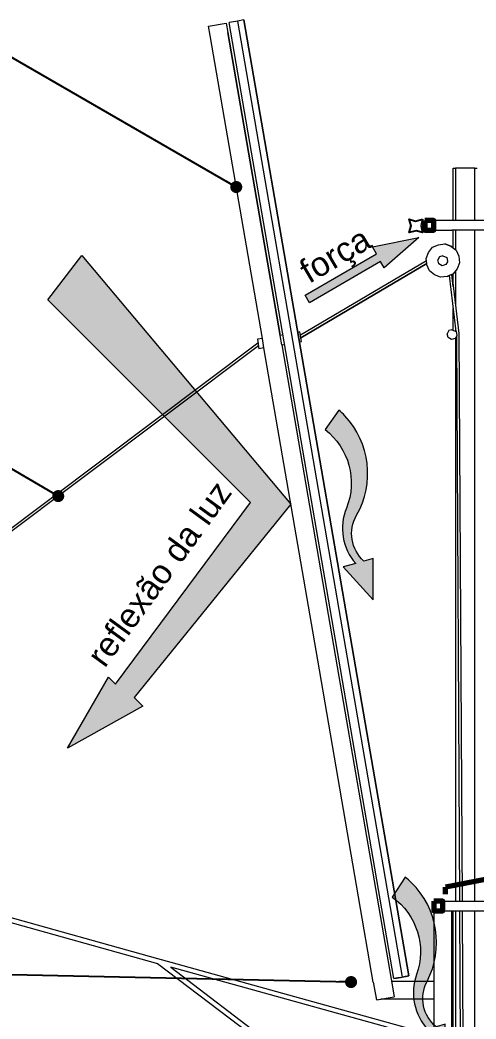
# Model space of a CAD drawing. Header units: millimetres. Extents: x -3 to 106, y -1 to 63.
# Drawn here: x 7.18 to 10.98, y 10.3 to 18.62 of the extents above; entities that cross this region are included whole.
import ezdxf

# ---------------------------------------------------------------- set-up
doc = ezdxf.new("R2010")
doc.units = ezdxf.units.MM
doc.header["$LTSCALE"] = 5
for name, color, linetype, lineweight in [('anotações', 2, 'Continuous', 20), ('cortado', 7, 'Continuous', 70), ('visto', 9, 'Continuous', 15)]:
    doc.layers.add(name, color=color, linetype=linetype, lineweight=lineweight)
for name, color, linetype, lineweight, true_color in [('chuva', 173, 'Continuous', 20, 0x386aff), ('esforços', 13, 'Continuous', 20, 0xcd5337), ('sol', 41, 'Continuous', 20, 0xffd966)]:
    doc.layers.add(name, color=color, linetype=linetype, lineweight=lineweight, true_color=true_color)
doc.styles.add('Arial', font='arial.ttf')
doc.styles.get("Standard").update_dxf_attribs({"font": 'txt.shx'})
doc.dimstyles.new('ISO-25', dxfattribs={"dimtxt": 2.5, "dimasz": 2.5, "dimexe": 1.25, "dimexo": 0.625, "dimtad": 1, "dimtxsty": 'Standard', "dimcen": 2.5, "dimadec": 0, "dimazin": 0, "dimtfac": 1, "dimtmove": 0, "dimatfit": 3, "dimfxl": 1, "dimarcsym": 0})

msp = doc.modelspace()

# ---------------------------------------------------------------- hatches: boundary and pattern name
at = {"layer": 'chuva'}
h = msp.add_hatch(color=256, dxfattribs=at)
edge = h.paths.add_edge_path()
edge.add_arc((9.386440968309824, 14.76277875654397), 0.5584972964071684, -22.046863613197615, 52.56615927941078, ccw=False)
edge.add_arc((10.31905734505904, 14.38508965962279), 0.4476947131585849, 157.9531363868022, 220.9927631284165)
edge.add_line((9.981140760494679, 14.09141817979115), (9.877810456020043, 14.06489584723957))
edge.add_line((9.877810456020043, 14.06489584723957), (10.12624705317402, 13.79017464724037))
edge.add_line((10.12624705317402, 13.79017464724037), (10.12593469383575, 14.13238927407129))
edge.add_line((10.12593469383575, 14.13238927407129), (10.05049829048956, 14.11114572617535))
edge.add_arc((10.25374883179949, 14.34045842545381), 0.3064230679846993, 150.0557829549417, 228.4479321068849, ccw=False)
edge.add_arc((9.383154714905956, 14.84196666487674), 0.6982881495194753, 330.0557829549422, 403.3920443094119)
edge.add_arc((9.313401849991983, 14.77602300378064), 0.7942778812748297, 43.39204430941257, 48.27730012316673)
edge.add_line((9.842014519545085, 15.36885181403734), (9.725920724184947, 15.20625674409812))
h = msp.add_hatch(color=256, dxfattribs=at)
edge = h.paths.add_edge_path()
edge.add_arc((9.96337420176832, 10.85699849623379), 0.5584972964071689, -19.763013336869506, 54.85000955573889, ccw=False)
edge.add_arc((10.91030073872609, 10.51677431467236), 0.4476947131585847, 160.2369866631306, 223.2766134047448)
edge.add_line((10.58435542554446, 10.20987008041504), (10.48216411870739, 10.17925108706564))
edge.add_line((10.48216411870739, 10.17925108706564), (10.74135105614695, 9.914648343324863))
edge.add_line((10.74135105614695, 9.914648343324863), (10.72740163997425, 10.25657869028726))
edge.add_line((10.72740163997425, 10.25657869028726), (10.65287171685339, 10.23234586468612))
edge.add_arc((10.84682266363335, 10.46957597836546), 0.3064230679846977, 152.3396332312699, 230.7317823832131, ccw=False)
edge.add_arc((9.956934908546758, 10.93599254531573), 0.6982881495194762, 332.3396332312704, 405.6758945857401)
edge.add_arc((9.889865315549875, 10.86732160315171), 0.794277881274817, 45.67589458573891, 50.56115039949306)
edge.add_line((10.3944337724277, 11.48074480535908), (10.28491163245469, 11.31365253460608))
at = {"layer": 'esforços'}
msp.add_hatch(color=256, dxfattribs=at).paths.add_polyline_path([(10.15600284808758, 16.66983376402816), (10.1212944647459, 16.72981648003972), (10.50770174521172, 16.80588480990275), (10.21841804567333, 16.55308964077835), (10.18768955695483, 16.60619433868725), (9.595476202925013, 16.26351615606261), (9.559940603113693, 16.32492846013911)])
at = {"layer": 'sol'}
msp.add_hatch(color=256, dxfattribs=at).paths.add_polyline_path([(7.69910985347221, 16.6555081968901), (9.441606361757518, 14.58632650596494), (8.136187526161683, 12.97559617844003), (8.207559208270323, 12.90422449633139), (7.581063915632236, 12.55493232328082), (7.922947763123513, 13.14629897840087), (7.981622423436208, 13.08762431808817), (9.105801194715431, 14.59928685003082), (7.416594684728973, 16.28849336001728)])

# ---------------------------------------------------------------- linework, layer by layer
msp.add_lwpolyline([(10.53652830027017, 16.95984370866622), (10.52609095745665, 16.90449070617455), (10.53652830027017, 16.84907796085816), (10.48516482726055, 16.86170429733317), (10.42777910722552, 16.84907796085816), (10.44268846486004, 16.90294047397015), (10.42777910722552, 16.95984370866622), (10.48082417708823, 16.94200632552097)], close=True)
at = {"layer": 'chuva'}
for points in [[(9.725920724184947, 15.20625674409812, -0.3375722644112246), (9.904099347672503, 14.55313851143411, 0.2822158345692734), (9.981140760494679, 14.09141817979115), (9.877810456020043, 14.06489584723957), (10.12624705317402, 13.79017464724037), (10.12593469383575, 14.13238927407129), (10.05049829048956, 14.11114572617535, -0.3560453839252472), (9.988229630241618, 14.49341152348463, 0.3313780911407608), (9.890579812088264, 15.32168127848452, 0.0213191787155553), (9.842014519545085, 15.36885181403734)], [(10.28491163245469, 11.31365253460608, -0.3375722644112246), (10.48897558377031, 10.66815354043216, 0.2822158345692734), (10.58435542554446, 10.20987008041504), (10.48216411870739, 10.17925108706564), (10.74135105614695, 9.914648343324863), (10.72740163997425, 10.25657869028726), (10.65287171685339, 10.23234586468612, -0.3560453839252472), (10.57541916845488, 10.61182660014993, 0.3313780911407608), (10.44484024098566, 11.43554707320735, 0.0213191787155553), (10.3944337724277, 11.48074480535908)]]:
    msp.add_lwpolyline(points, format="xyb", close=True, dxfattribs=at)
at = {"layer": 'cortado', "linetype": 'ByBlock'}
for p, q in [((11.07509835470752, 11.46284666281994), (10.72971125353752, 11.39768400412994)), ((10.72972031343752, 11.33717384558994), (10.72972031343752, 11.39768400412994))]:
    msp.add_line(p, q, dxfattribs=at)
for points in [[(10.55621029843252, 16.94705429297994), (10.55621029843252, 16.86705436927994), (10.63119431246752, 16.86705436927994), (10.63119431246752, 16.94705429297994)], [(10.63119431246752, 11.27992096167994), (10.63119431246752, 11.19992103797994), (10.70617832650252, 11.19992103797994), (10.70617832650252, 11.27992096167994)]]:
    msp.add_lwpolyline(points, close=True, dxfattribs=at)
at = {"layer": 'esforços'}
msp.add_lwpolyline([(10.15600284808758, 16.66983376402816), (10.1212944647459, 16.72981648003972), (10.50770174521172, 16.80588480990275), (10.21841804567333, 16.55308964077835), (10.18768955695483, 16.60619433868725), (9.595476202925013, 16.26351615606261), (9.559940603113693, 16.32492846013911)], close=True, dxfattribs=at)
at = {"layer": 'sol'}
msp.add_lwpolyline([(7.69910985347221, 16.6555081968901), (9.441606361757518, 14.58632650596494), (8.136187526161683, 12.97559617844003), (8.207559208270323, 12.90422449633139), (7.581063915632236, 12.55493232328082), (7.922947763123513, 13.14629897840087), (7.981622423436208, 13.08762431808817), (9.105801194715431, 14.59928685003082), (7.416594684728973, 16.28849336001728)], close=True, dxfattribs=at)
at = {"layer": 'visto'}
for p, q in [((8.755264480007519, 18.56670608737994), (8.903083283797518, 18.59219398717994)), ((8.76885839212752, 18.48786964637994), (8.755264480007519, 18.56670608737994)), ((8.903083283797518, 18.59219398717994), (8.916677434337519, 18.51335849977994)), ((8.98152228106752, 18.60572090367994), (8.927719313987517, 18.59644355997994)), ((10.30040331591752, 10.63568201285994), (8.927719313987517, 18.59644355997994)), ((8.98152538050752, 18.60572090367994), (8.981522367047518, 18.60572038407994)), ((8.98152538050752, 18.60572090367994), (8.98159916396752, 18.60527502797994)), ((8.981528479947517, 18.60572090367994), (8.981525466487518, 18.60572038407994)), ((8.981528479947517, 18.60572090367994), (8.981602261527517, 18.60527503887994)), ((8.981531340967518, 18.60572090367994), (8.981528559317518, 18.60572042407994)), ((8.981531340967518, 18.60572090367994), (8.98159944881752, 18.60530932557994)), ((8.981534440407518, 18.60572090367994), (8.981531426957517, 18.60572038407994)), ((8.981534440407518, 18.60572090367994), (8.981608223267518, 18.60527503117994)), ((8.98153730143752, 18.60572090367994), (8.981534519777519, 18.60572042407994)), ((8.98153730143752, 18.60572090367994), (8.981605409197517, 18.60530932617994)), ((8.981540400877517, 18.60572090367994), (8.981537387417518, 18.60572038407994)), ((8.981540400877517, 18.60572090367994), (8.981614184277518, 18.60527502797994)), ((8.981542308227517, 18.60572090367994), (8.981540453787517, 18.60572058397994)), ((8.981546361337518, 18.60572090367994), (8.981542425247518, 18.60572022497994)), ((8.981546361337518, 18.60572090367994), (8.981642845667519, 18.60513784557994)), ((8.981548268687519, 18.60572090367994), (8.981546414257519, 18.60572058397994)), ((8.981548268687519, 18.60572090367994), (8.981593673857518, 18.60544651867994)), ((8.98155136812752, 18.60572090367994), (8.981548354677518, 18.60572038407994)), ((8.98155136812752, 18.60572090367994), (8.981625150267519, 18.60527503567994)), ((8.981555421247517, 18.60571899637994), (8.981551787437517, 18.60571836977994)), ((8.981555421247517, 18.60571899637994), (8.981644074977517, 18.60518325837994)), ((8.981557328597518, 18.60571899637994), (8.981555474157517, 18.60571867657994)), ((8.99670183059752, 18.60833028347994), (8.981557328597518, 18.60571899637994)), ((8.981557328597518, 18.60571899637994), (8.981602734747518, 18.60544460547994)), ((9.050502259627518, 18.61761512977994), (8.99670048464752, 18.60833778597994)), ((8.99670048464752, 18.60833778597994), (10.36938448656752, 10.64757576209994)), ((9.050502259627518, 18.61761512977994), (10.42318626154752, 10.65685405951994)), ((9.050505359067518, 18.61761512977994), (9.050502349117519, 18.61761461077994)), ((9.050505359067518, 18.61761512977994), (10.42318936098752, 10.65685405951994)), ((9.050508458507519, 18.61761512977994), (9.05050544855752, 18.61761461077994)), ((10.42319126833752, 10.65685405951994), (9.050508458507519, 18.61761512977994)), ((9.05051036585752, 18.61761512977994), (9.050508513577519, 18.61761481037994)), ((10.42319436777752, 10.65685405951994), (9.05051036585752, 18.61761512977994)), ((9.05051346529752, 18.61761512977994), (9.050510455357518, 18.61761461077994)), ((10.42319746721752, 10.65685405951994), (9.05051346529752, 18.61761512977994)), ((9.050516326317517, 18.61761512977994), (9.050513547907517, 18.61761465067994)), ((9.499014949757516, 16.01658650517994), (9.050516326317517, 18.61761512977994)), ((9.050519425757518, 18.61761512977994), (9.050516415817519, 18.61761461077994)), ((9.499017959707519, 16.01658702417994), (9.050519425757518, 18.61761512977994)), ((9.050522286787519, 18.61761512977994), (9.05051950837752, 18.61761465067994)), ((9.499020738127516, 16.01658750327994), (9.050522286787519, 18.61761512977994)), ((9.05052538622752, 18.61761512977994), (9.050522376277517, 18.61761461077994)), ((9.49902374807752, 16.01658802227994), (9.05052538622752, 18.61761512977994)), ((9.050528485667517, 18.61761512977994), (9.050525475717517, 18.61761461077994)), ((9.499026431947517, 16.01658848507994), (9.050528485667517, 18.61761512977994)), ((9.050531346687517, 18.61761512977994), (9.050528568277517, 18.61761465067994)), ((9.499029286017517, 16.01658897717994), (9.050531346687517, 18.61761512977994)), ((9.050534446127518, 18.61761322237994), (9.050531755577516, 18.61761275847994)), ((9.499032005277517, 16.01658944607994), (9.050534446127518, 18.61761322237994)), ((9.05053730715752, 18.61761322237994), (9.05053452874752, 18.61761274327994)), ((9.499034859347518, 16.01658993817994), (9.05053730715752, 18.61761322237994)), ((9.050539452927516, 18.61761322237994), (9.050537369107516, 18.61761286307994)), ((9.499036867507517, 16.01659028447994), (9.050539452927516, 18.61761322237994)), ((9.203763444317516, 15.96567764507994), (8.76885839212752, 18.48786964637994)), ((8.916677434337519, 18.51335849977994), (9.351581294427518, 15.99116554477994)), ((8.916678197127517, 18.51335407607994), (8.91670938242752, 18.51335945347994)), ((9.351613954087519, 15.99117023887994), (8.91670938242752, 18.51335945347994)), ((10.79376037825752, 16.94705429297994), (10.79376037825752, 17.38481941447994)), ((10.79376037825752, 17.38481941447994), (10.81376035917752, 17.38481941447994)), ((10.97376032579752, 17.38481941447994), (10.81376035917752, 17.38481941447994)), ((10.81376035917752, 17.38481941447994), (10.81376035917752, 16.94705429297994)), ((10.97376032579752, 17.38481941447994), (10.99376042593752, 17.38481941447994)), ((10.97376032579752, 16.94705429297994), (10.97376032579752, 17.38481941447994)), ((10.78116234053752, 16.94705429297994), (10.55621029843252, 16.94705429297994)), ((10.55621029843252, 16.94705429297994), (10.55621029843252, 16.86705436927994)), ((11.36902638185752, 16.94705429297994), (10.78116234053752, 16.94705429297994)), ((10.55621029843252, 16.86705436927994), (10.78116234053752, 16.86705436927994)), ((11.36902638185752, 16.86705436927994), (10.78116234053752, 16.86705436927994)), ((10.79376037825752, 16.71868171417994), (10.79376037825752, 16.86705436927994)), ((10.81376035917752, 16.86705436927994), (10.81376035917752, 16.70315602887994)), ((10.97376032579752, 11.27992096167994), (10.97376032579752, 16.86705436927994)), ((10.58781834352752, 16.68217029787994), (10.62108131159752, 16.72501697757994)), ((10.62108131159752, 16.72501697757994), (10.67091127146752, 16.74645080787994)), ((10.67091127146752, 16.74645080787994), (10.72472925890752, 16.75322952487994)), ((10.72472925890752, 16.75322952487994), (10.77512033689752, 16.73315086587994)), ((10.72472954522752, 16.75322941077994), (10.72473045099752, 16.75322952487994)), ((10.72473045099752, 16.75322952487994), (10.77512140978752, 16.73315086587994)), ((10.72473235834752, 16.75322952487994), (10.72473090910752, 16.75322934237994)), ((10.77512236345752, 16.73315086587994), (10.72473235834752, 16.75322952487994)), ((10.72473294517752, 16.75322853107994), (10.72473235834752, 16.75322952487994)), ((10.77512331713752, 16.73315086587994), (10.72473235834752, 16.75322952487994)), ((10.77512033689752, 16.73315086587994), (10.81796940077752, 16.69988861307994)), ((10.77512140978752, 16.73315086587994), (10.77512161796752, 16.73314987137994)), ((10.77512140978752, 16.73315086587994), (10.81796940077752, 16.69988861307994)), ((10.77512254853752, 16.73314998187994), (10.77512236345752, 16.73315086587994)), ((10.79376037825752, 16.71868281677994), (10.77512236345752, 16.73315086587994)), ((10.77512350218752, 16.73314998187994), (10.77512331713752, 16.73315086587994)), ((10.79376037825752, 16.71868355707994), (10.77512331713752, 16.73315086587994)), ((10.56774039972752, 16.63177814707994), (10.58781834352752, 16.68217029787994)), ((10.68012949840007, 16.64654682450189), (10.66460748423752, 16.61941471317994)), ((10.70601125467752, 16.65321006997994), (10.68012949840007, 16.64654682450189)), ((10.70601125467752, 16.65321006997994), (10.73978729952752, 16.63966121897994)), ((10.73978729952752, 16.63966121897994), (10.74641235579752, 16.60797538977994)), ((10.81796940077752, 16.69988861307994), (10.83940335024752, 16.65005912997994)), ((10.83940335024752, 16.65005912997994), (10.84618242491752, 16.59624042727994)), ((10.83940335024752, 16.65005912997994), (10.84618135202752, 16.59624042727994)), ((10.57012326699731, 16.61285769984829), (9.520844105991397, 15.99387674215743)), ((10.5731639004773, 16.58871445610228), (9.52477901754235, 15.97105704322545)), ((9.524780223727518, 15.97105004817994), (10.57316416979752, 16.58871231757994)), ((10.57316390046752, 16.58871445617994), (10.56774039972752, 16.63177814707994)), ((10.57451840151752, 16.57795944437994), (10.57316390046752, 16.58871445617994)), ((10.59595247019752, 16.52812996127994), (10.57451840151752, 16.57795944437994)), ((10.67319031466752, 16.58788242557994), (10.66460748423752, 16.61941471317994)), ((10.70155735720752, 16.57165470347994), (10.67319031466752, 16.58788242557994)), ((10.73308940638752, 16.58023777227994), (10.70155735720752, 16.57165470347994)), ((10.74685580339644, 16.60430110659554), (10.73308940638752, 16.58023777227994)), ((10.74641235579752, 16.60797538977994), (10.74685580339644, 16.60430110659554)), ((10.84618135202752, 16.59624042727994), (10.82610233534752, 16.54584923007994)), ((10.84618242491752, 16.59624042727994), (10.82610340822752, 16.54584923007994)), ((10.63880129564752, 16.49486770847994), (10.59595247019752, 16.52812996127994)), ((10.68919225443752, 16.47478904947994), (10.63880129564752, 16.49486770847994)), ((10.74301143396752, 16.48156776647994), (10.68919225443752, 16.47478904947994)), ((10.74301048029752, 16.48156776647994), (10.68919225443752, 16.47478904947994)), ((10.79284032095752, 16.50300159677994), (10.74301048029752, 16.48156776647994)), ((10.76074766855752, 16.48919698447994), (10.74301143396752, 16.48156776647994)), ((10.74301238764752, 16.48156776647994), (10.76074773446752, 16.48919643837994)), ((10.74301334131752, 16.48156776647994), (10.76074778362752, 16.48919603107994)), ((10.76074763824752, 16.48919723567994), (10.81687152714815, 16.02417033783386)), ((10.78170026871752, 16.49820980967994), (10.84109242666752, 16.00610294567994)), ((10.79284032095752, 16.50300159677994), (10.78170027923752, 16.49820972247994)), ((10.78170036741752, 16.49820899187994), (10.79284234751752, 16.50300159677994)), ((10.79376037825752, 16.39829890777994), (10.78170218063752, 16.49820977177994)), ((10.78170223226752, 16.49820934397994), (10.79284342039752, 16.50300159677994)), ((10.82610340822752, 16.54584923007994), (10.79284032095752, 16.50300159677994)), ((10.82610233534752, 16.54584923007994), (10.79284032095752, 16.50300159677994)), ((10.79284234751752, 16.50300159677994), (10.79284065853752, 16.50300203157994)), ((10.79284234751752, 16.50300159677994), (10.79284133598752, 16.50300290427994)), ((10.79284234751752, 16.50300159677994), (10.79376037825752, 16.50418415637994)), ((10.79284252622752, 16.50300182697994), (10.79284342039752, 16.50300159677994)), ((10.79284342039752, 16.50300159677994), (10.79284288487752, 16.50300228897994)), ((10.79284342039752, 16.50300159677994), (10.79376037825752, 16.50418281247994)), ((10.79376037825752, 16.39828310397994), (10.79376037825752, 16.50418676267994)), ((10.81376035917752, 16.52994961037994), (10.81376035917752, 16.23256883747994)), ((10.82610340822752, 16.54584923007994), (10.82610238038752, 16.54584901497994)), ((10.82610340822752, 16.54584923007994), (10.82610253451752, 16.54584972997994)), ((10.79376037825752, 16.03344109508648), (10.79376037825752, 16.21566287487994)), ((9.365175444977517, 15.91232910376994), (9.351581294427518, 15.99116554477994)), ((9.351581931997519, 15.99116184737994), (9.351592742257516, 15.99116371147994)), ((9.376218287477517, 15.99541274947994), (9.351592261687518, 15.99116649847994)), ((9.516399342907519, 16.01958408577994), (9.499012171347516, 16.01658602607994)), ((9.520833215127517, 15.99387031757994), (9.516399342907519, 16.01958408577994)), ((9.51639968710752, 16.01958208957994), (9.516411263837519, 16.01958408577994)), ((9.530005414376024, 15.94074764472968), (9.516411263837519, 16.01958408577994)), ((10.75753182210164, 16.03092834296852), (10.74200980793908, 16.00379623164656)), ((10.75059263836908, 15.97226394404657), (10.74200980793908, 16.00379623164656)), ((10.78341357837908, 16.03759158844657), (10.75753182210164, 16.03092834296852)), ((10.78341357837908, 16.03759158844657), (10.81718962322908, 16.02404273744656)), ((10.82425812709801, 15.98868262506217), (10.81049173008908, 15.96461929074657)), ((10.81376035917752, 16.04994860837994), (10.81376035917752, 16.02541834515554)), ((10.81718962322908, 16.02404273744656), (10.82381467949908, 15.99235690824657)), ((10.82008426928786, 15.98138682095262), (10.84614593486752, 11.27992096167994)), ((10.82381467949908, 15.99235690824657), (10.82425812709801, 15.98868262506217)), ((10.84109242666752, 16.00610294567994), (10.86774592860752, 11.27992096167994)), ((4.098277003527517, 12.12865383816994), (9.167300743627518, 15.92782464972994)), ((9.171567769607517, 15.90307848842994), (4.123896107397517, 12.12075919173994)), ((9.203763905537517, 15.96567497017994), (9.162015397437518, 15.95847645027994)), ((9.162015397437518, 15.95847645027994), (9.175609309567516, 15.87964000922994)), ((9.217357356437518, 15.88684120398994), (9.203763444317516, 15.96567764507994)), ((9.365175444977517, 15.91232910376994), (9.813674409277517, 13.31130066138994)), ((9.365176075637518, 15.91232544627994), (9.365208346737518, 15.91233101111994)), ((9.36518641222752, 15.91233005744994), (9.38981216012752, 15.91657626669994)), ((9.365197988957519, 15.91233205361994), (9.365198333157519, 15.91233005744994)), ((9.365198333157519, 15.91233005744994), (9.389812505357519, 15.91657426455994)), ((9.365208346737518, 15.91233101111994), (9.81370731104752, 13.31130066138994)), ((9.512606039667517, 15.93774957315994), (9.529993255027517, 15.94074764472994)), ((10.42320032824752, 10.65685405951994), (9.512608818077517, 15.93775005223994)), ((10.42320342768752, 10.65685405951994), (9.512611828027516, 15.93775057123994)), ((10.42320628870752, 10.65685405951994), (9.512614606437516, 15.93775105031994)), ((10.42320938814752, 10.65685405951994), (9.512617616387516, 15.93775156932994)), ((9.512617966747516, 15.93774953743994), (9.530005414376024, 15.94074764472968)), ((10.42321129549752, 10.65685501319994), (9.512620640747517, 15.93774999851994)), ((10.42321439493752, 10.65685501319994), (9.51262349710752, 15.93775049103994)), ((10.42321725595752, 10.65685501319994), (9.512626217237518, 15.93775096006994)), ((10.42322035540752, 10.65685501319994), (9.512629073597516, 15.93775145258994)), ((10.42322226274752, 10.65685501319994), (9.512631079467518, 15.93775179845994)), ((9.530005414377516, 15.94074764472994), (9.529992632127517, 15.94075125718994)), ((10.77895968090908, 15.95603622194657), (10.75059263836908, 15.97226394404657)), ((10.81049173008908, 15.96461929074657), (10.77895968090908, 15.95603622194657)), ((10.81376035917752, 15.97033277659605), (10.81376035917752, 11.27992096167994)), ((9.217357817657518, 15.88683852917994), (9.175609309567516, 15.87964000922994)), ((9.66585536707752, 13.28581180793994), (9.217357356437518, 15.88684120398994)), ((9.813674409277517, 13.31130066138994), (9.827268321407516, 13.23246374350994)), ((9.813675359257516, 13.31129515205994), (9.81370731104752, 13.31130066138994)), ((9.679449279197517, 13.20697584372994), (9.66585536707752, 13.28581180793994)), ((9.827268321407516, 13.23246374350994), (10.26217337358752, 10.71027078849994)), ((9.827269278267519, 13.23245819425994), (9.827301461587517, 13.23246374350994)), ((9.827301461587517, 13.23246374350994), (10.26220532167752, 10.71027174216994)), ((10.11435433138752, 10.68478288871994), (9.679449279197517, 13.20697584372994)), ((4.246723611247518, 11.93732776862994), (8.331637341867516, 10.80344190818994)), ((4.246723611247518, 11.89508190375994), (8.331637341867516, 10.76119461280994)), ((10.72971125353752, 11.39768400412994), (10.72972031343752, 11.39768400412994)), ((10.72971125353752, 11.39768400412994), (10.72971125353752, 11.33717384558994)), ((10.72972031343752, 11.39768400412994), (11.07510741461752, 11.46284666281994)), ((10.79376037825752, 11.40976503573994), (10.72972627390752, 11.39768400412994)), ((10.72972627390752, 11.39768400412994), (10.72973533380752, 11.39768400412994)), ((10.72972627390752, 11.39768400412994), (10.72972627390752, 11.33717384558994)), ((10.72973533380752, 11.39768400412994), (10.79376037825752, 11.40976333061994)), ((10.72973533380752, 11.33717384558994), (10.72973533380752, 11.39768400412994)), ((10.72971125353752, 11.33717384558994), (10.72972031343752, 11.33717384558994)), ((10.72972627390752, 11.33717384558994), (10.72973533380752, 11.33717384558994)), ((10.63119431246752, 11.27992096167994), (10.78116234053752, 11.27992096167994)), ((10.63119431246752, 11.27992096167994), (10.63119431246752, 11.19992103797994)), ((10.78116234053752, 11.27992096167994), (11.36902638185752, 11.27992096167994)), ((10.63116141069752, 11.19992103797994), (10.63116141069752, 9.905926849669939)), ((10.63116141069752, 11.19992103797994), (10.78116138685752, 11.19992103797994)), ((10.78116138685752, 11.19992103797994), (10.78116138685752, 9.905926849669939)), ((10.78116234053752, 11.19992103797994), (11.36902638185752, 11.19992103797994)), ((10.78119440783752, 10.61485376578994), (10.78119440783752, 11.19992103797994)), ((10.79376037825752, 7.506433672439373), (10.79376037825752, 11.19992103797994)), ((10.81376035917752, 11.19992103797994), (10.81376035917752, 7.506433672439373)), ((10.84658939894752, 11.19992103797994), (10.86706353093108, 7.506433672439373)), ((10.86819709154752, 11.19992103797994), (10.88902666878155, 7.506433672439373)), ((10.97376032579752, 7.393552806199938), (10.97376032579752, 11.19992103797994)), ((8.331637341867516, 10.80344190818994), (8.440212209117519, 10.77330389243994)), ((8.331637341867516, 10.76119461280994), (10.79376037825752, 8.894248978579938)), ((8.440212209117519, 10.77330389243994), (10.45117827166752, 10.21510162574994)), ((8.440212209117519, 10.73105707389994), (10.79376037825752, 8.93660352332994)), ((10.45117827166752, 10.17285385352994), (8.440212209117519, 10.73105707389994)), ((10.12794848192752, 10.60594597083994), (10.11435433138752, 10.68478288871994)), ((10.26220532167752, 10.71027174216994), (10.26208238397752, 10.71079847464994)), ((10.26217337358752, 10.71027078849994), (10.27576633203752, 10.63143482428994)), ((10.26217413630752, 10.71026636494994), (10.26220532167752, 10.71027174216994)), ((10.36938448656752, 10.64757576209994), (10.42318626154752, 10.65685405951994)), ((10.42319126833752, 10.65685405951994), (10.36939044703752, 10.64757671576994)), ((10.42319436777752, 10.65685405951994), (10.36939235437752, 10.64757671576994)), ((10.42319746721752, 10.65685405951994), (10.36939545382752, 10.64757671576994)), ((10.42320032824752, 10.65685405951994), (10.36939831484752, 10.64757671576994)), ((10.42320342768752, 10.65685405951994), (10.36940141428752, 10.64757671576994)), ((10.42320628870752, 10.65685405951994), (10.36940427530752, 10.64757671576994)), ((10.42320938814752, 10.65685405951994), (10.36940737474752, 10.64757671576994)), ((10.39421476677752, 10.65185437544994), (10.36941047419752, 10.64757671576994)), ((10.41886799714752, 10.65610545227994), (10.36941333521752, 10.64757671576994)), ((10.42321725595752, 10.65685501319994), (10.36941548098752, 10.64757671576994)), ((10.42322035540752, 10.65685501319994), (10.36941929567752, 10.64757671576994)), ((10.42318936098752, 10.65685405951994), (10.39428109279752, 10.65186926574994)), ((10.40326798350752, 10.65341411366994), (10.42322226274752, 10.65685501319994)), ((10.42319436777752, 10.65685405951994), (10.42311456360752, 10.65729890228994)), ((10.42319746721752, 10.65685405951994), (10.42311766133752, 10.65729891184994)), ((10.42320342768752, 10.65685405951994), (10.42312362179752, 10.65729891184994)), ((10.42320032824752, 10.65685405951994), (10.42312666126752, 10.65726469243994)), ((10.42320628870752, 10.65685405951994), (10.42313262295752, 10.65726468536994)), ((10.42321439493752, 10.65685501319994), (10.42313459076752, 10.65729985590994)), ((10.42322035540752, 10.65685501319994), (10.42314055123752, 10.65729985579994)), ((10.42319126833752, 10.65685405951994), (10.42314215681752, 10.65712781597994)), ((10.42321725595752, 10.65685501319994), (10.42314359038752, 10.65726563823994)), ((10.42321129549752, 10.65685501319994), (10.42315794995752, 10.65715237081994)), ((10.42322226274752, 10.65685501319994), (10.42318355166752, 10.65706845332994)), ((10.42321129549752, 10.65685501319994), (10.42320928353752, 10.65685466621994)), ((10.42321439493752, 10.65685501319994), (10.42320937303752, 10.65685414713994)), ((10.12795348871752, 10.60594597083994), (10.15344234217752, 10.45812788230994)), ((10.27577229250752, 10.63143482428994), (10.30126043070752, 10.48361578208994)), ((10.27579446543752, 10.63143482428994), (10.27577293269752, 10.63143111147994)), ((10.27579446543752, 10.63143482428994), (10.27577664556752, 10.63140957862994)), ((10.27579446543752, 10.63143482428994), (10.27865347703752, 10.61485376578994)), ((10.27863133085752, 10.61485376578994), (10.63116141069752, 10.61485376578994)), ((10.35420628298752, 10.64495887976994), (10.30040331591752, 10.63568201285994)), ((10.33055623281752, 10.64088106808994), (10.30040641535752, 10.63568201285994)), ((10.30040832270752, 10.63568201285994), (10.34911187399752, 10.64408048668994)), ((10.30041142214752, 10.63568201285994), (10.35421438921752, 10.64495983344994)), ((10.30041428316752, 10.63568201285994), (10.35421748865752, 10.64495983344994)), ((10.30042048204752, 10.63568296653994), (10.35422344912752, 10.64495983344994)), ((10.30042334307752, 10.63568296653994), (10.35422631014752, 10.64495983344994)), ((10.30042644251752, 10.63568296653994), (10.35422940958752, 10.64495983344994)), ((10.30042834986752, 10.63568296653994), (10.35423227060752, 10.64495983344994)), ((10.30043144930752, 10.63568296653994), (10.35423537004752, 10.64495983344994)), ((10.30043431032752, 10.63568296653994), (10.35423727739752, 10.64495983344994)), ((10.30043740976752, 10.63568296653994), (10.35424037683752, 10.64495983344994)), ((10.32513305870752, 10.63994451659994), (10.35422034967752, 10.64495983344994)), ((10.35420938242752, 10.64495983344994), (10.35420621278752, 10.64495928686994)), ((10.35420626786752, 10.64495896746994), (10.35421128977752, 10.64495983344994)), ((10.35424037683752, 10.64495983344994), (10.36941920224752, 10.64757725762994)), ((10.78119440783752, 10.61485376578994), (10.78116138685752, 10.61485376578994)), ((10.78119440783752, 10.46485367041994), (10.78119440783752, 10.61485376578994)), ((10.15344234217752, 10.45812788230994), (10.30126043070752, 10.48361578208994)), ((10.15116830576752, 10.47131575344994), (10.15116830576752, 10.46485367041994)), ((10.15228258811752, 10.46485367041994), (10.15116830576752, 10.46485367041994)), ((10.15346364335752, 10.45813155521994), (10.15346427668752, 10.45812788230994)), ((10.15346427668752, 10.45812788230994), (10.19247075237752, 10.46485367041994)), ((10.15346731626752, 10.45813218852994), (10.15346427668752, 10.45812788230994)), ((10.63116141069752, 10.46485367041994), (10.19244881786752, 10.46485367041994)), ((10.78116138685752, 10.46485367041994), (10.78119440783752, 10.46485367041994)), ((10.78119440783752, 9.825926925959939), (10.78119440783752, 10.46485367041994))]:
    msp.add_line(p, q, dxfattribs=at)

# ---------------------------------------------------------------- texts
at = {"layer": 'esforços', "insert": (9.491503358191716, 16.59084825712693), "char_height": 0.2, "width": 5.435991662713141, "attachment_point": 1, "rotation": 30.469479681688572, "style": 'Arial'}
msp.add_mtext('força', dxfattribs=at)
at = {"layer": 'sol', "insert": (7.728940923867685, 13.33216144574379), "char_height": 0.2, "width": 5.435991662713142, "attachment_point": 1, "rotation": 53.957986988903485, "style": 'Arial'}
msp.add_mtext('reflexão da luz', dxfattribs=at)

# ---------------------------------------------------------------- leaders
at = {"layer": 'anotações', "annotation_type": 0, "has_hookline": 1, "hookline_direction": 1}
for points in [[(8.986310918222518, 17.22677364572994), (6.69259851357355, 18.54922383929616), (3.079934419886651, 18.54922383929616)], [(7.503475749245524, 14.65314444765134), (2.505112423613071, 17.56227425580379), (-1.107551670073828, 17.56227425580379)], [(9.942712187893147, 10.60635811011313), (2.721785190249551, 10.75993574077909), (2.072090378716289, 10.75993574077909)]]:
    msp.add_leader(points, dimstyle='ISO-25', override={"dimasz": 0.1, "dimtad": 0, "dimldrblk": 'Dot'}, dxfattribs=at)

doc.saveas('drawing.dxf')
